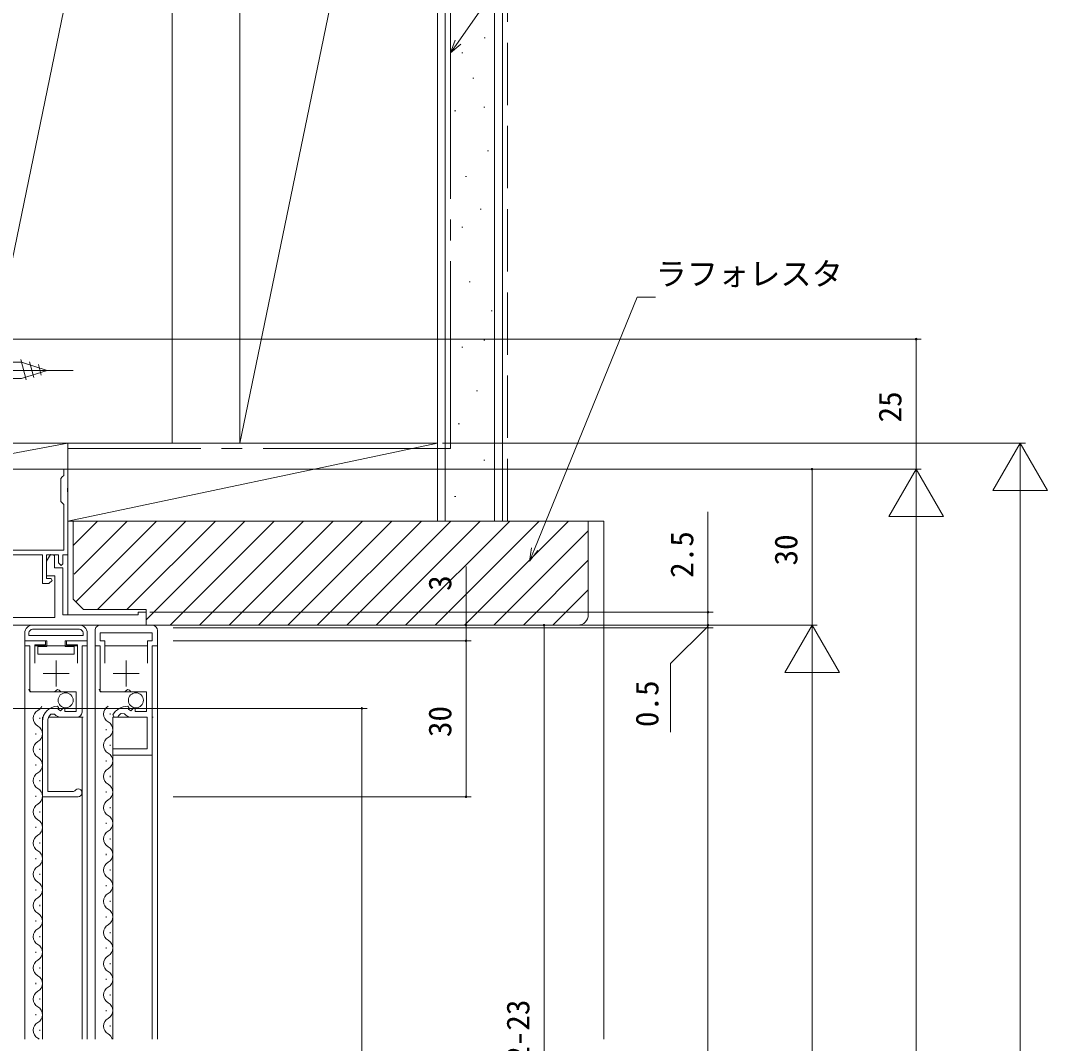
# Model space of a CAD drawing. Units: millimetres, scale not verified. Extents: x -495 to 495, y -800 to 801.
# Drawn here: x -228.6 to -31.2, y 273.7 to 470.4 of the extents above; entities that cross this region are included whole.
import ezdxf
from ezdxf.enums import TextEntityAlignment as Align

# ---------------------------------------------------------------- set-up
doc = ezdxf.new("R2010")
doc.units = ezdxf.units.MM
doc.header["$LTSCALE"] = 4
doc.linetypes.add('CHAIN2', pattern=[12, 9, -1, 1, -1])
doc.linetypes.add('DASHED3', pattern=[4, 3, -1])
for name, color, linetype, lineweight in [('0-2_YKK_ZWAK', 6, 'Continuous', 9), ('0-3_YKK_11', 2, 'Continuous', 9), ('0-4_YKK_12', 4, 'Continuous', 9), ('0-5_YKK_13', 7, 'Continuous', 9), ('0-7_YSS_K', 3, 'Continuous', 9)]:
    doc.layers.add(name, color=color, linetype=linetype, lineweight=lineweight)
doc.styles.add('ＭＳ ゴシック', font='')
doc.styles.get('ＭＳ ゴシック').set_extended_font_data('MS Gothic')

msp = doc.modelspace()

# ---------------------------------------------------------------- linework, layer by layer
at = {"layer": '0-2_YKK_ZWAK'}
for p, q in [((-245.481, 409.087), (-55.48, 409.087)), ((-56.48, 409.087), (-56.48, 384.087)), ((-147.482, 389.086), (-35.484, 389.086)), ((-36.484, 389.086), (-41.734, 379.993)), ((-36.484, 389.086), (-31.234, 379.993)), ((-36.484, 389.086), (-36.484, 370.9)), ((-245.481, 384.087), (-55.48, 384.087)), ((-219.186, 384.086), (-55.48, 384.086)), ((-200.462, 384.087), (-75.481, 384.087)), ((-76.481, 384.087), (-76.481, 354.083)), ((-56.48, 384.086), (-61.73, 374.993)), ((-56.48, 384.086), (-51.23, 374.993)), ((-56.48, 384.086), (-56.48, 365.9)), ((-41.734, 379.993), (-31.234, 379.993)), ((-36.484, 378.586), (-36.484, 34.586)), ((-96.481, 356.583), (-96.481, 375.883)), ((-61.73, 374.993), (-51.23, 374.993)), ((-56.48, 373.586), (-56.48, 34.586)), ((-142.985, 354.09), (-142.985, 365.39)), ((-203.781, 356.583), (-95.481, 356.583)), ((-96.481, 354.083), (-96.481, 356.583)), ((-96.481, 354.09), (-96.481, 355.79)), ((-204.481, 354.083), (-95.481, 354.083)), ((-204.481, 354.083), (-75.473, 354.079)), ((-202.285, 354.09), (-126.985, 354.09)), ((-200.548, 354.083), (-75.481, 354.083)), ((-199.283, 354.09), (-95.481, 354.09)), ((-199.283, 354.09), (-141.985, 354.09)), ((-199.283, 353.59), (-95.481, 353.59)), ((-199.283, 353.59), (-95.481, 353.59)), ((-142.985, 351.09), (-142.985, 354.09)), ((-127.985, 354.09), (-127.985, 196.59)), ((-96.481, 353.59), (-96.481, 354.09)), ((-96.481, 353.59), (-96.481, 354.09)), ((-96.481, 354.083), (-96.481, 351.533)), ((-96.481, 353.59), (-96.481, 351.89)), ((-96.481, 353.59), (-96.481, 64.09)), ((-76.473, 354.079), (-81.724, 344.986)), ((-76.473, 354.079), (-76.474, 335.893)), ((-76.473, 354.079), (-71.224, 344.986)), ((-199.283, 351.09), (-141.985, 351.09)), ((-199.283, 351.09), (-141.985, 351.09)), ((-142.985, 351.09), (-142.985, 321.09)), ((-142.985, 351.09), (-142.985, 348.54)), ((-81.724, 344.986), (-71.224, 344.986)), ((-76.474, 343.579), (-76.482, 74.582)), ((-232.486, 338.087), (-161.985, 338.087)), ((-162.985, 338.087), (-162.985, 64.086)), ((-199.283, 321.09), (-141.985, 321.09))]:
    msp.add_line(p, q, dxfattribs=at)
for points in [[(-145.974, 464.127), (-144.514, 466.217), (-121.853, 498.653), (-118.303, 498.653)], [(-143.953, 465.826), (-145.974, 464.127), (-145.074, 466.608)], [(-130.751, 366.369), (-129.79, 368.731), (-110.111, 417.128), (-106.561, 417.128)], [(-129.157, 368.473), (-130.751, 366.369), (-130.423, 368.988)], [(-96.481, 353.84), (-103.678, 346.692), (-103.678, 333.492)]]:
    msp.add_lwpolyline(points, dxfattribs=at)
for centre, radius, start, end in [((-56.48, 409.087), 0.159, 90, 270), ((-56.48, 409.087), 0.159, 270, 90), ((-76.481, 384.087), 0.159, 90, 270), ((-76.481, 384.087), 0.159, 270, 90), ((-96.481, 356.583), 0.159, 90, 270), ((-96.481, 356.583), 0.159, 270, 90), ((-142.985, 354.09), 0.159, 90, 270), ((-142.985, 354.09), 0.159, 270, 90), ((-127.985, 354.09), 0.159, 90, 270), ((-127.985, 354.09), 0.159, 270, 90), ((-96.481, 354.083), 0.159, 90, 270), ((-96.481, 354.09), 0.106, 90, 270), ((-96.481, 353.59), 0.106, 90, 270), ((-96.481, 353.59), 0.106, 90, 270), ((-96.481, 354.083), 0.159, 270, 90), ((-96.481, 354.09), 0.106, 270, 90), ((-96.481, 353.59), 0.106, 270, 90), ((-96.481, 353.59), 0.106, 270, 90), ((-142.985, 351.09), 0.159, 90, 270), ((-142.985, 351.09), 0.159, 90, 270), ((-142.985, 351.09), 0.159, 270, 90), ((-142.985, 351.09), 0.159, 270, 90), ((-162.985, 338.087), 0.159, 90, 270), ((-162.985, 338.087), 0.159, 270, 90), ((-142.985, 321.09), 0.159, 90, 270), ((-142.985, 321.09), 0.159, 270, 90)]:
    msp.add_arc(centre, radius, start, end, dxfattribs=at)
at = {"layer": '0-3_YKK_11'}
for p, q in [((-246.486, 384.087), (-219.486, 384.087)), ((-219.486, 384.087), (-219.486, 356.087)), ((-219.486, 366.687), (-219.486, 356.087)), ((-234.486, 354.087), (-204.486, 354.087)), ((-227.785, 350.09), (-227.785, 274.51)), ((-227.785, 350.09), (-227.078, 350.09)), ((-225.868, 350.09), (-217.703, 350.09)), ((-216.498, 350.09), (-215.785, 350.09)), ((-215.785, 274.51), (-215.785, 350.09)), ((-214.286, 350.09), (-214.286, 274.51)), ((-212.386, 350.09), (-204.186, 350.09)), ((-202.286, 274.51), (-202.286, 350.09)), ((-226.485, 341.29), (-218.585, 341.29)), ((-212.986, 341.29), (-205.086, 341.29)), ((-224.886, 336.09), (-224.886, 336.29)), ((-224.385, 274.51), (-224.385, 336.39)), ((-224.385, 336.39), (-224.272, 336.39)), ((-223.208, 336.39), (-216.585, 336.39)), ((-216.785, 274.51), (-216.785, 336.39)), ((-211.386, 337.09), (-211.386, 336.89)), ((-210.886, 274.51), (-210.886, 336.39)), ((-210.886, 336.39), (-207.192, 336.39)), ((-203.286, 274.51), (-203.286, 336.39)), ((-203.286, 336.39), (-203.086, 336.39)), ((-212.146, 334.09), (-212.146, 333.89)), ((-225.646, 333.09), (-225.646, 333.29)), ((-224.886, 330.09), (-224.886, 330.29)), ((-211.386, 331.09), (-211.386, 330.89)), ((-212.146, 328.09), (-212.146, 327.89)), ((-225.646, 327.09), (-225.646, 327.29)), ((-224.886, 324.09), (-224.886, 324.29)), ((-211.386, 325.09), (-211.386, 324.89)), ((-212.146, 322.09), (-212.146, 321.89)), ((-225.646, 321.09), (-225.646, 321.29)), ((-224.886, 318.09), (-224.886, 318.29)), ((-211.386, 319.09), (-211.386, 318.89)), ((-212.146, 316.09), (-212.146, 315.89)), ((-225.646, 315.09), (-225.646, 315.29)), ((-224.886, 312.09), (-224.886, 312.29)), ((-211.386, 313.09), (-211.386, 312.89)), ((-212.146, 310.09), (-212.146, 309.89)), ((-225.646, 309.09), (-225.646, 309.29)), ((-224.886, 306.09), (-224.886, 306.29)), ((-211.386, 307.09), (-211.386, 306.89)), ((-212.146, 304.09), (-212.146, 303.89)), ((-225.646, 303.09), (-225.646, 303.29)), ((-224.886, 300.09), (-224.886, 300.29)), ((-211.386, 301.09), (-211.386, 300.89)), ((-212.146, 298.09), (-212.146, 297.89)), ((-225.646, 297.09), (-225.646, 297.29)), ((-224.886, 294.09), (-224.886, 294.29)), ((-211.386, 295.09), (-211.386, 294.89)), ((-225.646, 291.09), (-225.646, 291.29)), ((-212.146, 292.09), (-212.146, 291.89)), ((-224.886, 288.09), (-224.886, 288.29)), ((-211.386, 289.09), (-211.386, 288.89)), ((-225.646, 285.09), (-225.646, 285.29)), ((-212.146, 285.89), (-212.146, 286.09)), ((-224.886, 282.09), (-224.886, 282.29)), ((-211.386, 282.89), (-211.386, 283.09)), ((-225.646, 279.09), (-225.646, 279.29)), ((-212.146, 279.89), (-212.146, 280.09)), ((-211.386, 276.89), (-211.386, 277.09)), ((-224.886, 276.09), (-224.886, 276.29))]:
    msp.add_line(p, q, dxfattribs=at)
for centre, radius, start, end in [((-226.485, 341.79), 0.5, 180, 270), ((-212.986, 341.79), 0.5, 180, 270), ((-224.428, 336.19), 1.718, 119.20254, 240.79746), ((-226.105, 339.19), 1.718, 299.20254, 335.97472), ((-210.928, 336.99), 1.718, 119.20254, 240.79746), ((-226.105, 333.19), 1.718, 299.20254, 60.79746), ((-212.605, 333.99), 1.718, 299.20254, 60.79746), ((-224.428, 330.19), 1.718, 119.20254, 240.79746), ((-210.928, 330.99), 1.718, 119.20254, 240.79746), ((-226.105, 327.19), 1.718, 299.20254, 60.79746), ((-212.605, 327.99), 1.718, 299.20254, 60.79746), ((-224.428, 324.19), 1.718, 119.20254, 240.79746), ((-210.928, 324.99), 1.718, 119.20254, 240.79746), ((-226.105, 321.19), 1.718, 299.20254, 60.79746), ((-212.605, 321.99), 1.718, 299.20254, 60.79746), ((-210.928, 318.99), 1.718, 119.20254, 240.79746), ((-224.428, 318.19), 1.718, 119.20254, 240.79746), ((-226.105, 315.19), 1.718, 299.20254, 60.79746), ((-212.605, 315.99), 1.718, 299.20254, 60.79746), ((-210.928, 312.99), 1.718, 119.20022, 240.79978), ((-224.428, 312.19), 1.718, 119.20254, 240.79746), ((-226.105, 309.19), 1.718, 299.20254, 60.79746), ((-212.605, 309.99), 1.718, 299.20254, 60.79746), ((-210.928, 306.99), 1.718, 119.20254, 240.79746), ((-224.428, 306.19), 1.718, 119.20254, 240.79746), ((-226.105, 303.19), 1.718, 299.20254, 60.79746), ((-212.605, 303.99), 1.718, 299.20254, 60.79746), ((-210.928, 300.99), 1.718, 119.20254, 240.79746), ((-224.428, 300.19), 1.718, 119.20254, 240.79746), ((-226.105, 297.19), 1.718, 299.20254, 60.79746), ((-212.605, 297.99), 1.718, 299.20254, 60.79746), ((-210.928, 294.99), 1.718, 119.20254, 240.79746), ((-224.428, 294.19), 1.718, 119.20254, 240.79746), ((-226.105, 291.19), 1.718, 299.20254, 60.79746), ((-212.605, 291.99), 1.718, 299.20254, 60.79746), ((-210.928, 288.99), 1.718, 119.20254, 240.79746), ((-224.428, 288.19), 1.718, 119.20022, 240.79978), ((-226.105, 285.19), 1.718, 299.20254, 60.79746), ((-212.605, 285.99), 1.718, 299.20254, 60.79746), ((-210.928, 282.99), 1.718, 119.20254, 240.79746), ((-224.428, 282.19), 1.718, 119.20254, 240.79746), ((-226.105, 279.19), 1.718, 299.20254, 60.79746), ((-212.605, 279.99), 1.718, 299.20254, 60.79746), ((-210.928, 276.99), 1.718, 119.20254, 240.79746), ((-224.428, 276.19), 1.718, 119.20254, 240.79746), ((-226.105, 273.19), 1.718, 50.16822, 60.79746), ((-212.605, 273.99), 1.718, 17.5862, 60.79746)]:
    msp.add_arc(centre, radius, start, end, dxfattribs=at)
at = {"layer": '0-4_YKK_12'}
for p, q in [((-228.402, 404.637), (-246.936, 404.637)), ((-227.497, 401.245), (-228.553, 405.187)), ((-223.486, 403.087), (-228.402, 404.637)), ((-226.065, 401.697), (-226.879, 404.733)), ((-223.486, 403.087), (-228.402, 401.537)), ((-224.633, 402.148), (-225.182, 404.198)), ((-246.936, 401.537), (-228.402, 401.537)), ((-226.285, 354.09), (-217.285, 354.09)), ((-226.285, 353.29), (-217.285, 353.29)), ((-226.985, 352.09), (-226.985, 352.59)), ((-216.585, 352.09), (-226.985, 352.09)), ((-216.585, 352.59), (-216.585, 352.09)), ((-215.785, 352.59), (-215.785, 351.09)), ((-215.785, 351.09), (-220.035, 351.09))]:
    msp.add_line(p, q, dxfattribs=at)
at = {"layer": '0-4_YKK_12', "linetype": 'CHAIN2'}
msp.add_line((-253.486, 403.087), (-218.486, 403.087), dxfattribs=at)
at = {"layer": '0-4_YKK_12'}
for points in [[(-223.535, 351.09), (-227.785, 351.09), (-227.785, 352.59)], [(-220.035, 351.09), (-220.035, 349.99), (-218.285, 349.99), (-218.285, 348.49), (-225.285, 348.49), (-225.285, 349.99), (-223.535, 349.99), (-223.535, 351.09)]]:
    msp.add_lwpolyline(points, dxfattribs=at)
for centre in [(-219.935, 339.64), (-206.431, 339.64)]:
    msp.add_circle(centre, 1.45, dxfattribs=at)
for centre, radius, start, end in [((-226.285, 352.59), 1.5, 90, 180), ((-226.285, 352.59), 0.7, 90, 180), ((-217.285, 352.59), 1.5, 0, 90), ((-217.285, 352.59), 0.7, 0, 90)]:
    msp.add_arc(centre, radius, start, end, dxfattribs=at)
at = {"layer": '0-5_YKK_13'}
for p, q in [((-213.285, 354.09), (-203.285, 354.09)), ((-212.386, 346.79), (-212.386, 351.09)), ((-221.785, 342.29), (-221.785, 347.29)), ((-208.286, 342.29), (-208.286, 347.29)), ((-224.285, 344.79), (-219.285, 344.79)), ((-210.786, 344.79), (-205.786, 344.79)), ((-222.784, 336.977), (-222.09, 336.967)), ((-220.685, 336.39), (-217.785, 336.39)), ((-208.646, 337.023), (-209.294, 337.092))]:
    msp.add_line(p, q, dxfattribs=at)
for points in [[(-235.588, 368.487), (-220.286, 368.487), (-220.286, 377.287), (-220.586, 377.587), (-220.886, 377.887), (-220.886, 382.287), (-220.586, 382.587), (-220.286, 382.887), (-220.286, 384.087), (-219.486, 384.087), (-219.486, 380.545), (-219.606, 380.361), (-219.606, 379.812), (-219.486, 379.628), (-219.486, 367.587), (-220.486, 367.587), (-220.486, 365.887), (-220.786, 365.587), (-221.286, 366.087), (-221.286, 367.587), (-223.586, 367.587), (-223.586, 363.087), (-222.706, 363.087), (-222.549, 362.693), (-223.186, 362.087), (-224.386, 362.087), (-224.386, 367.587), (-252.486, 367.587)], [(-260.129, 339.303), (-259.664, 338.987), (-257.986, 338.987), (-257.986, 356.587), (-254.186, 356.587), (-254.186, 355.087), (-256.486, 355.087), (-256.486, 353.487), (-249.786, 353.487), (-249.786, 355.587), (-221.986, 355.587), (-221.986, 363.587), (-223.586, 363.587), (-223.586, 366.387), (-222.82, 367.67), (-222.086, 367.467), (-222.086, 365.087), (-220.486, 365.087), (-220.486, 356.087), (-205.986, 356.087), (-205.986, 356.587), (-204.486, 356.587), (-204.486, 354.087)], [(-204.486, 354.087), (-234.786, 354.087), (-234.786, 339.587), (-232.986, 339.587), (-232.986, 338.087), (-260.263, 338.087), (-260.72, 338.384)], [(-207.984, 338.49), (-207.793, 338.238), (-207.878, 337.919), (-207.41, 337.649), (-206.833, 338.226), (-206.586, 338.124), (-206.586, 337.49), (-204.386, 337.49), (-204.386, 341.29), (-207.386, 341.29), (-207.686, 341.59), (-208.015, 341.743), (-208.555, 341.29), (-213.286, 341.29), (-213.286, 350.09), (-214.285, 350.09), (-214.285, 353.09)], [(-212.386, 346.79), (-212.386, 351.09), (-213.286, 351.09), (-213.286, 352.59), (-203.286, 352.59), (-203.286, 351.09), (-204.186, 351.09), (-204.186, 346.79)], [(-202.285, 353.09), (-202.285, 350.09), (-203.286, 350.09)], [(-225.885, 346.79), (-225.885, 350.29), (-223.785, 350.29), (-223.785, 351.09), (-227.785, 351.09), (-227.785, 350.09), (-226.785, 350.09), (-226.785, 341.29), (-222.054, 341.29), (-221.514, 341.743), (-221.185, 341.59), (-220.885, 341.29), (-217.885, 341.29), (-217.885, 337.49), (-220.085, 337.49), (-220.085, 338.124), (-220.332, 338.226), (-220.909, 337.649), (-221.377, 337.919), (-221.292, 338.238), (-221.485, 338.49)], [(-216.785, 337.39), (-216.785, 350.09), (-215.785, 350.09), (-215.785, 351.09), (-219.785, 351.09), (-219.785, 350.29), (-217.685, 350.29), (-217.685, 346.79)], [(-203.286, 350.09), (-203.286, 329.09), (-210.886, 329.09), (-210.886, 330.29), (-204.286, 330.29), (-204.286, 336.39), (-207.186, 336.39)], [(-224.385, 335.59), (-224.384, 321.09), (-217.534, 321.09)], [(-218.173, 322.233), (-218.429, 322.09), (-223.384, 322.09), (-223.385, 335.59)], [(-209.868, 336.519), (-210.115, 336.39), (-210.586, 336.39), (-210.847, 336.837)]]:
    msp.add_lwpolyline(points, dxfattribs=at)
for centre, radius, start, end in [((-213.285, 353.09), 1, 89.99818, 179.99982), ((-203.285, 353.09), 1, 359.99978, 89.99816), ((-221.485, 335.59), 2.9, 90.00296, 180.00208), ((-208.017, 335.24), 3.25, 89.42048, 150.56259), ((-221.485, 335.59), 1.9, 133.13552, 180.00215), ((-220.685, 338.39), 2, 225.3452, 270.00273), ((-217.785, 337.39), 1, 270.00299, 0.00297), ((-208.017, 335.24), 2.25, 124.59371, 145.34962), ((-207.186, 338.39), 2, 223.13308, 269.99999), ((-217.534, 321.84), 0.75, 270.00149, 148.41335)]:
    msp.add_arc(centre, radius, start, end, dxfattribs=at)
at = {"layer": '0-7_YSS_K'}
for p, q in [((-148.481, 598.878), (-148.481, 374.087)), ((-146.981, 374.087), (-146.981, 598.878)), ((-137.481, 374.087), (-137.481, 598.878)), ((-135.981, 598.878), (-135.981, 374.087)), ((-237.481, 389.086), (-199.481, 573.086)), ((-199.481, 389.086), (-199.481, 573.086)), ((-186.481, 573.086), (-186.481, 389.086)), ((-186.481, 389.086), (-148.481, 573.086)), ((-148.481, 389.086), (-148.481, 573.086)), ((-139.514, 467.039), (-139.314, 467.039)), ((-143.768, 464.17), (-143.568, 464.17)), ((-141.67, 459.274), (-141.47, 459.274)), ((-145.167, 452.98), (-144.967, 452.98)), ((-139.572, 453.679), (-139.372, 453.679)), ((-138.873, 445.287), (-138.673, 445.287)), ((-143.069, 440.392), (-142.869, 440.392)), ((-140.272, 434.097), (-140.072, 434.097)), ((-143.768, 430.601), (-143.568, 430.601)), ((-142.37, 420.11), (-142.17, 420.11)), ((-138.174, 414.515), (-137.974, 414.515)), ((-139.572, 408.921), (-139.372, 408.921)), ((-143.768, 407.522), (-143.568, 407.522)), ((-140.971, 399.13), (-140.771, 399.13)), ((-144.468, 392.835), (-144.268, 392.835)), ((-219.481, 389.087), (-246.481, 384.087)), ((-237.481, 389.086), (-199.481, 389.086)), ((-148.481, 389.087), (-219.481, 389.087)), ((-219.481, 374.086), (-219.481, 389.086)), ((-186.481, 389.086), (-148.481, 389.086)), ((-139.572, 385.842), (-139.372, 385.842)), ((-145.167, 378.848), (-144.967, 378.848)), ((-218.481, 369.395), (-213.79, 374.086)), ((-218.307, 363.912), (-208.133, 374.086)), ((-217.98, 358.583), (-202.476, 374.086)), ((-213.819, 357.086), (-196.819, 374.086)), ((-208.162, 357.086), (-191.162, 374.086)), ((-204.481, 355.111), (-185.506, 374.086)), ((-199.849, 354.086), (-179.849, 374.086)), ((-194.192, 354.086), (-174.192, 374.086)), ((-188.535, 354.086), (-168.535, 374.086)), ((-182.878, 354.086), (-162.878, 374.086)), ((-177.221, 354.086), (-157.221, 374.086)), ((-171.564, 354.086), (-151.564, 374.086)), ((-165.908, 354.086), (-145.908, 374.086)), ((-160.251, 354.086), (-140.251, 374.086)), ((-154.594, 354.086), (-134.594, 374.086)), ((-148.937, 354.086), (-128.937, 374.086)), ((-135.981, 374.087), (-148.481, 374.087)), ((-143.28, 354.086), (-123.28, 374.086)), ((-119.484, 374.087), (-116.484, 374.087)), ((-116.484, 374.087), (-116.484, 274.51)), ((-137.623, 354.086), (-119.481, 372.229)), ((-131.967, 354.086), (-119.481, 366.572)), ((-126.31, 354.086), (-119.481, 360.915))]:
    msp.add_line(p, q, dxfattribs=at)
at = {"layer": '0-7_YSS_K', "linetype": 'CHAIN2'}
for q in [(-145.981, 598.878), (-219.481, 388.087)]:
    msp.add_line((-145.981, 388.087), q, dxfattribs=at)
at = {"layer": '0-7_YSS_K', "linetype": 'DASHED3'}
msp.add_line((-134.981, 374.087), (-134.981, 598.878), dxfattribs=at)
at = {"layer": '0-7_YSS_K'}
for points in [[(-219.481, 384.087), (-219.481, 389.087), (-246.481, 389.087), (-246.481, 384.087)], [(-219.481, 374.086), (-148.481, 374.086), (-148.481, 389.086)]]:
    msp.add_lwpolyline(points, close=True, dxfattribs=at)
for points in [[(-218.483, 374.089), (-119.483, 374.089), (-119.483, 356.089)], [(-121.483, 354.089), (-204.483, 354.089), (-204.483, 357.089), (-216.483, 357.089), (-218.483, 359.089), (-218.483, 374.089)]]:
    msp.add_lwpolyline(points, dxfattribs=at)
msp.add_arc((-121.483, 356.089), 2, 270.00001, 359.99999, dxfattribs=at)

# ---------------------------------------------------------------- texts
at = {"layer": '0-2_YKK_ZWAK', "style": 'ＭＳ ゴシック'}
msp.add_text('ラフォレスタ', height=4.399, dxfattribs=at).set_placement((-106.561, 418.128), align=Align.BOTTOM_LEFT)
for s, p in [('25', (-57.98, 393.067)), ('2.5', (-97.981, 363.183)), ('30', (-77.981, 365.565)), ('3', (-144.485, 360.69)), ('0.5', (-104.678, 334.492)), ('30', (-144.485, 332.57)), ('H/2-23', (-129.485, 264.14))]:
    msp.add_text(s, height=4.399, rotation=90, dxfattribs=at).set_placement(p, align=Align.BOTTOM_LEFT)

doc.saveas('drawing.dxf')
